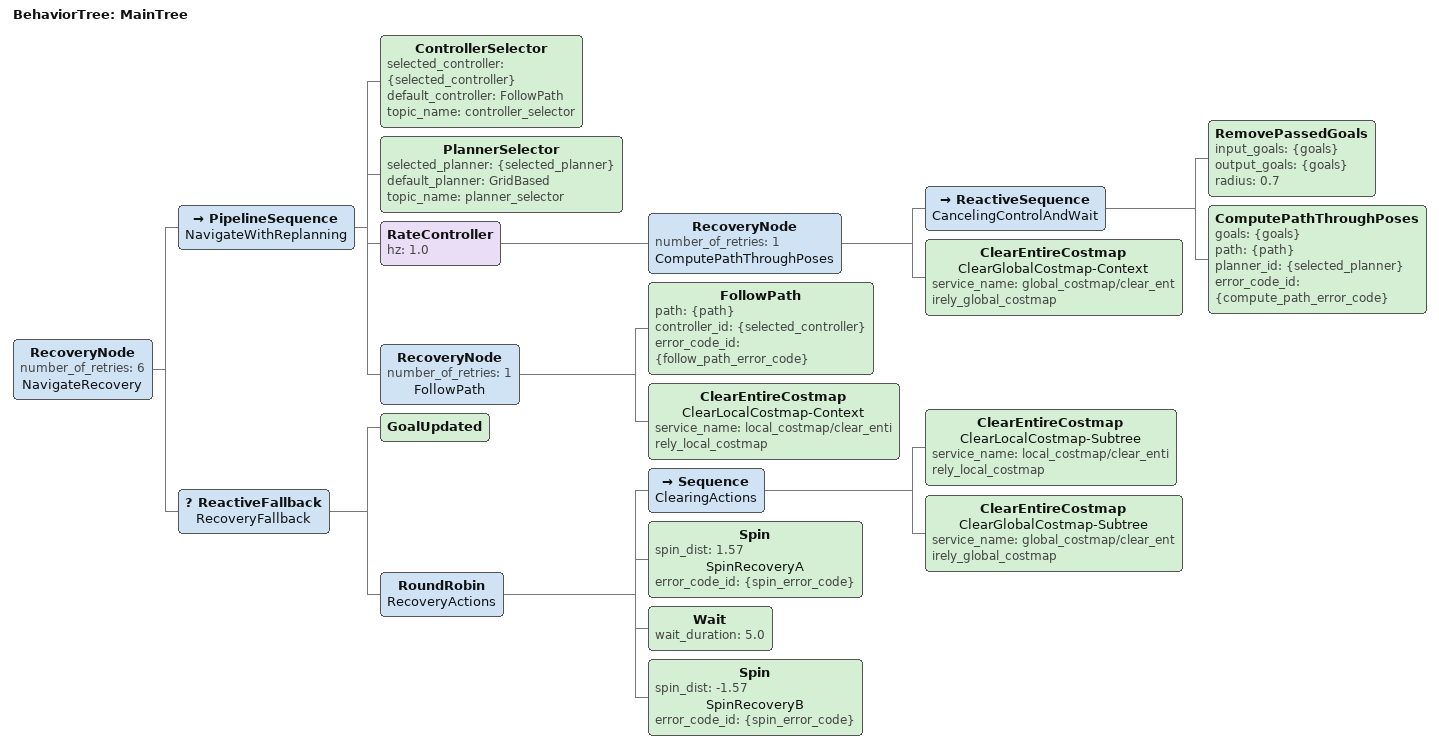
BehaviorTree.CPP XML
<root BTCPP_format="4" main_tree_to_execute="MainTree">
  <BehaviorTree ID="MainTree">
    <RecoveryNode number_of_retries="6" name="NavigateRecovery">
      <PipelineSequence name="NavigateWithReplanning">
        <ControllerSelector selected_controller="{selected_controller}" default_controller="FollowPath" topic_name="controller_selector"/>
        <PlannerSelector selected_planner="{selected_planner}" default_planner="GridBased" topic_name="planner_selector"/>
        <RateController hz="1.0">
          <RecoveryNode number_of_retries="1" name="ComputePathThroughPoses">
            <ReactiveSequence name="CancelingControlAndWait">
              <RemovePassedGoals input_goals="{goals}" output_goals="{goals}" radius="0.7"/>
              <ComputePathThroughPoses goals="{goals}" path="{path}" planner_id="{selected_planner}" error_code_id="{compute_path_error_code}"/>
            </ReactiveSequence>
            <ClearEntireCostmap name="ClearGlobalCostmap-Context" service_name="global_costmap/clear_entirely_global_costmap"/>
          </RecoveryNode>
        </RateController>
        <RecoveryNode number_of_retries="1" name="FollowPath">
          <FollowPath path="{path}" controller_id="{selected_controller}" error_code_id="{follow_path_error_code}"/>
          <ClearEntireCostmap name="ClearLocalCostmap-Context" service_name="local_costmap/clear_entirely_local_costmap"/>
        </RecoveryNode>
      </PipelineSequence>
      <ReactiveFallback name="RecoveryFallback">
        <GoalUpdated/>
        <RoundRobin name="RecoveryActions">
          <Sequence name="ClearingActions">
            <ClearEntireCostmap name="ClearLocalCostmap-Subtree" service_name="local_costmap/clear_entirely_local_costmap"/>
            <ClearEntireCostmap name="ClearGlobalCostmap-Subtree" service_name="global_costmap/clear_entirely_global_costmap"/>
          </Sequence>
          <Spin spin_dist="1.57" name="SpinRecoveryA" error_code_id="{spin_error_code}"/>
          <Wait wait_duration="5.0"/>
          <Spin spin_dist="-1.57" name="SpinRecoveryB" error_code_id="{spin_error_code}"/>
        </RoundRobin>
      </ReactiveFallback>
    </RecoveryNode>
  </BehaviorTree>
</root>
